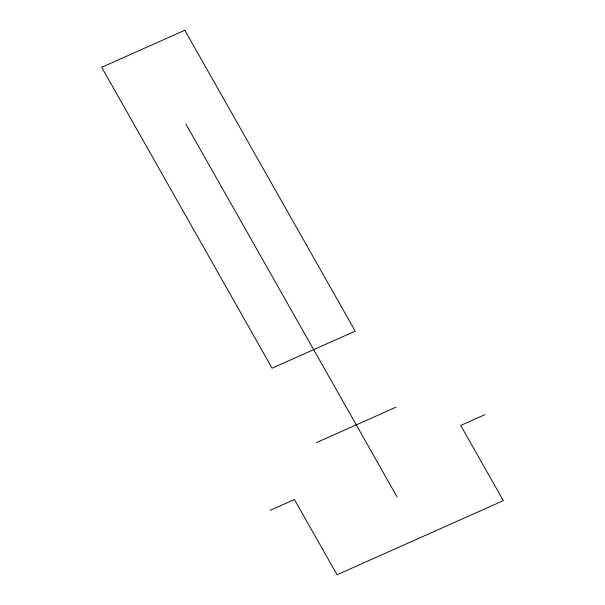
<?xml version="1.0" encoding="UTF-8"?>
<svg xmlns="http://www.w3.org/2000/svg" width="605" height="605" viewBox="0 0 605 605"><rect width="100%" height="100%" fill="white"/><g stroke="black" fill="none" stroke-linecap="round" stroke-linejoin="round"><path stroke-width="0.91" d="M316.438 442.626L396.109 407.127M270.185 510.333L294.438 499.526L337.046 574.75L503.315 500.668L460.715 425.444L484.96 414.644M185.856 123.995L397.107 496.962M184.82 30.25L101.685 67.291L272.099 368.173L355.241 331.132L184.82 30.25"/></g></svg>
